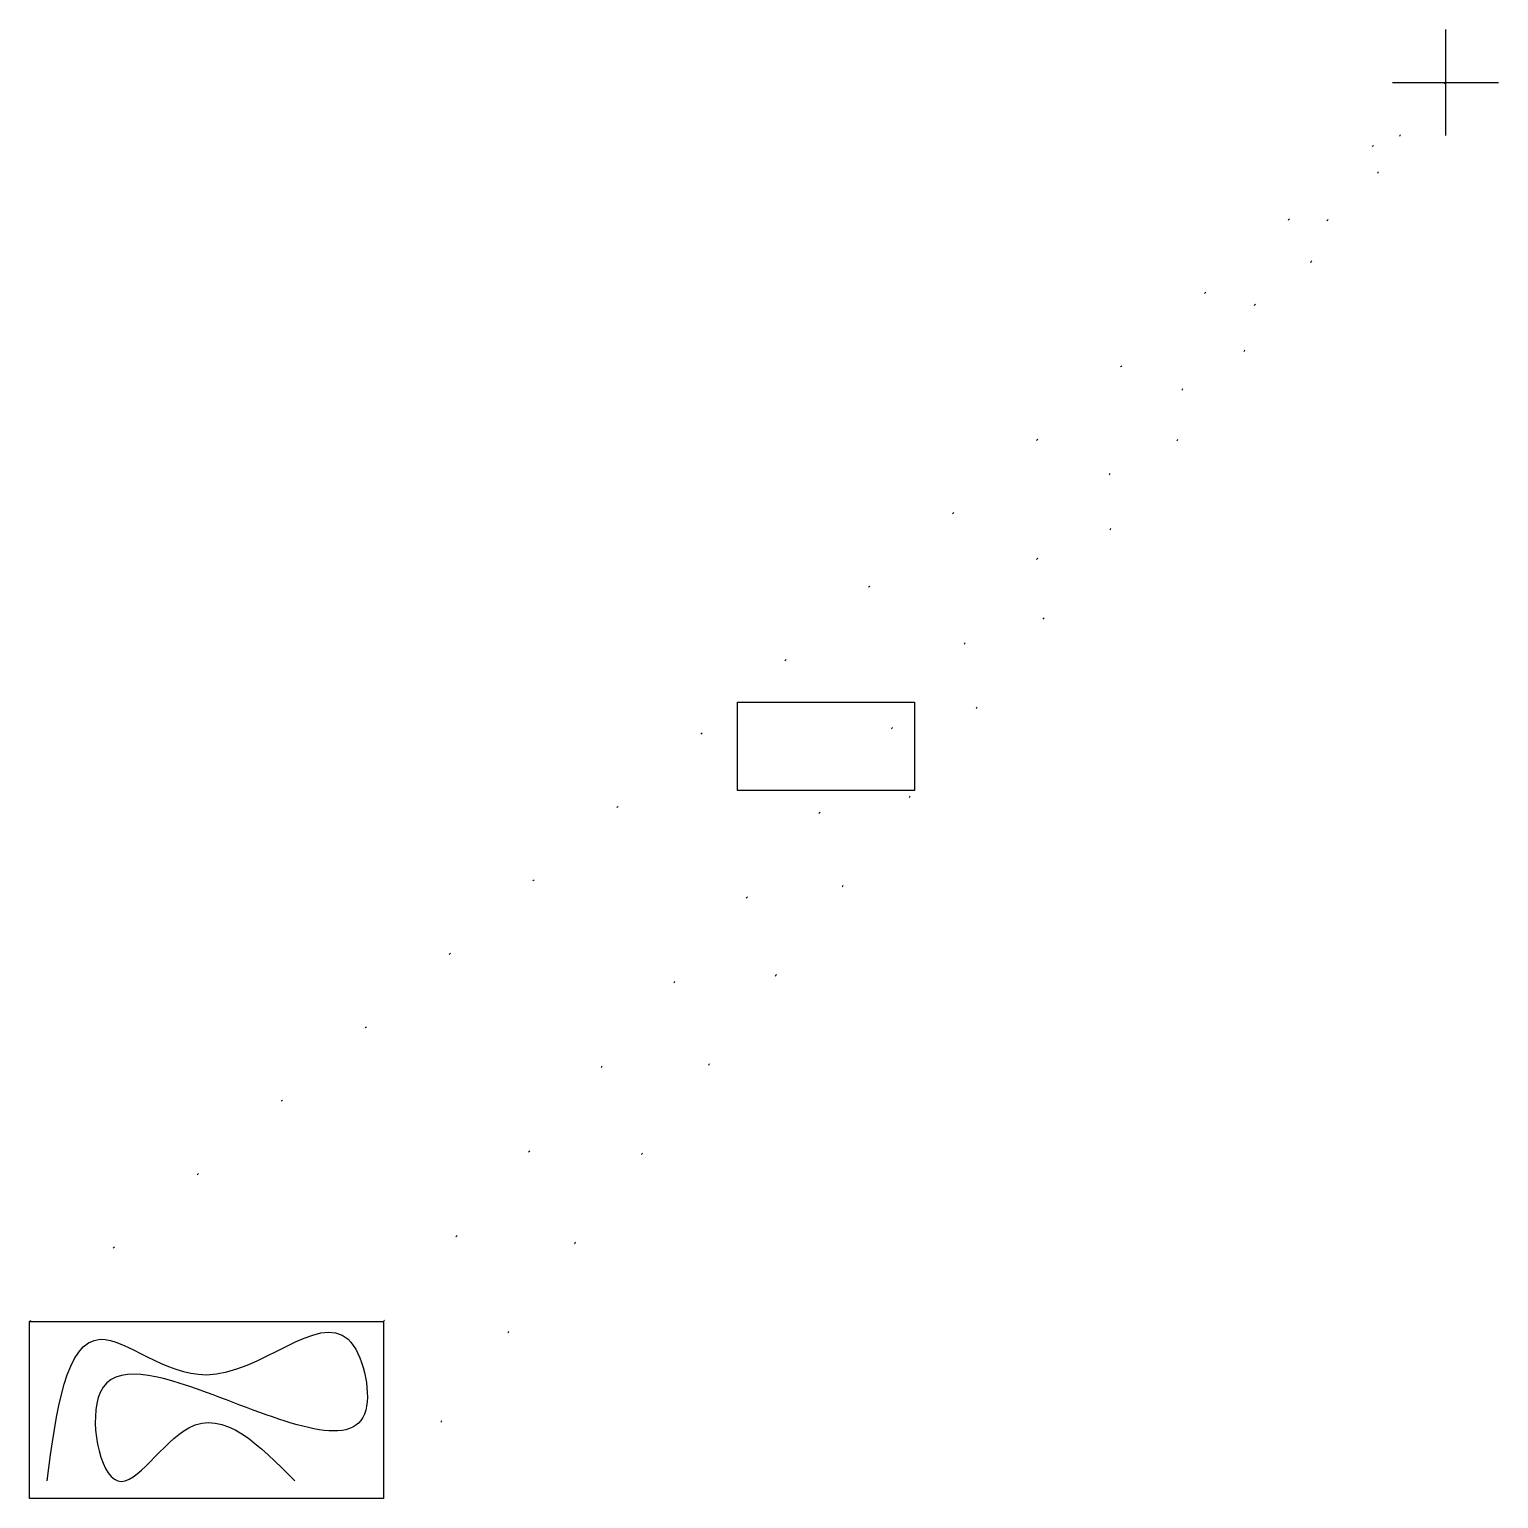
# Model space of a CAD drawing. Header units: millimetres. Extents: x 10 to 93, y 10 to 93.
import ezdxf

# ---------------------------------------------------------------- set-up
doc = ezdxf.new("R2010")
doc.units = ezdxf.units.MM
doc.linetypes.add('DOT', pattern=[6.3, 0.1, -6.2])
doc.layers.get('0').update_dxf_attribs({"lineweight": 25, "true_color": 0xffffff})

msp = doc.modelspace()

# ---------------------------------------------------------------- linework, layer by layer
for p, q in [((90, 93), (90, 87)), ((87, 90), (93, 90)), ((50, 55), (60, 55)), ((50, 50), (50, 55)), ((60, 55), (60, 50)), ((60, 50), (50, 50)), ((10, 20), (30, 20)), ((10, 10), (10, 20)), ((30, 20), (30, 10)), ((30, 10), (10, 10))]:
    msp.add_line(p, q)
at = {"linetype": 'DOT', "lineweight": 13}
for p, q in [((10, 20), (90, 90)), ((30, 20), (90, 90)), ((90, 90), (30, 10))]:
    msp.add_line(p, q, dxfattribs=at)
msp.add_open_spline([(11, 11), (11.527, 14.961), (12.443, 21.855), (20.553, 14.287), (27.936, 22.359), (30.301, 11.582), (21.173, 15.863), (12.62, 18.345), (14.534, 8.138), (19.497, 16.576), (22.995, 13.031), (25, 11)], degree=3, knots=[0, 0, 0, 0, 8.544004, 14.868559, 23.11477, 27.237876, 36.293261, 42.293261, 47.392281, 52.392281, 59.100485, 59.100485, 59.100485, 59.100485])

doc.saveas('drawing.dxf')
